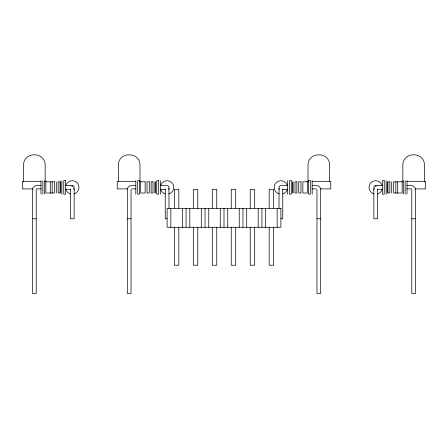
<?xml version="1.0" encoding="UTF-8"?>
<svg xmlns="http://www.w3.org/2000/svg" width="448" height="448" viewBox="0 0 448 448"><rect width="100%" height="100%" fill="white"/><g stroke="black" fill="none" stroke-linecap="round" stroke-linejoin="round"><path stroke-width="0.67" d="M279.031 189.532L279.154 188.586M282.766 189.773L283.259 189.28L287.543 189.28M373.862 189.532L373.985 188.586M377.597 189.773L378.09 189.28L382.374 189.28M32.598 188.586C33.566 184.906 38.086 185.354 40.986 185.545M127.428 188.586C128.397 184.906 132.916 185.354 135.817 185.545M375.054 186.738L375.906 186.082M282.072 185.668L287.543 185.545M376.902 185.668L382.374 185.545M40.93 181.44L22.4 181.44L22.4 188.905L32.71 188.905M44.901 181.44L46.278 181.44M135.761 181.44L117.23 181.44L117.23 188.905L127.54 188.905M139.731 181.44L141.109 181.44M306.891 181.44L308.269 181.44M311.92 181.44L330.77 181.44L330.77 188.905L320.46 188.905M401.722 181.44L403.099 181.44M406.75 181.44L425.6 181.44L425.6 188.905L415.29 188.905M65.626 185.545L71.098 185.668M160.457 185.545L165.928 185.668M312.183 185.545C315.084 185.354 319.603 184.906 320.572 188.586M407.014 185.545C409.914 185.354 414.434 184.906 415.402 188.586M36.344 188.905L41.25 188.905M131.678 188.905L136.08 188.905M311.92 188.905L316.322 188.905M406.75 188.905L411.656 188.905M65.626 189.28L69.91 189.28L70.403 189.773M160.457 189.28L164.741 189.28L165.234 189.773M32.474 218.775L36.204 218.775M127.305 218.775L131.034 218.775M167.104 218.775L165.234 218.775L165.234 189.073M280.896 218.775L282.766 218.775L282.766 189.073M316.966 218.775L320.695 218.775M411.796 218.775L415.526 218.775M72.094 186.082L72.946 186.738M168.846 188.586L168.969 189.532M74.015 188.586L74.138 189.532M424.486 181.44L424.486 165.385C424.749 151.284 402.573 151.284 402.836 165.385L402.836 181.44M415.526 188.905L415.526 293.446L411.796 293.446L411.796 189.599M407.014 180.69L407.014 194.13M405.149 180.69L405.149 194.13M403.284 180.69L403.284 194.13M397.684 181.81L397.684 193.01M395.814 181.81L395.814 193.01M391.709 181.81L391.709 193.01M387.229 181.81L387.229 193.01M386.109 180.69L386.109 194.13M377.597 189.073L377.597 218.775L373.862 218.775L373.862 189.073M329.655 181.44L329.655 165.385C329.918 151.284 307.742 151.284 308.006 165.385L308.006 181.44M320.695 188.905L320.695 293.446L316.966 293.446L316.966 189.599M312.183 180.69L312.183 194.13M293.143 181.81L293.143 193.01M292.398 181.81L292.398 193.01M287.543 180.69L287.543 194.13M279.031 188.53L279.031 208.37M277.166 208.32L277.166 227.287M273.655 208.32L273.655 189.353L269.175 189.353L269.175 208.32M273.655 227.287L273.655 265.216L269.175 265.216L269.175 227.287M265.664 208.32L265.664 227.287M261.934 208.32L261.934 227.287M258.199 208.32L258.199 227.287M254.688 208.32L254.688 189.353L250.208 189.353L250.208 208.32M254.688 227.287L254.688 265.216L250.208 265.216L250.208 227.287M246.702 208.32L246.702 227.287M242.967 208.32L242.967 227.287M239.232 208.32L239.232 227.287M235.721 208.32L235.721 189.353L231.241 189.353L231.241 208.32M235.721 227.287L235.721 265.216L231.241 265.216L231.241 227.287M227.735 208.32L227.735 227.287M224 208.32L224 227.287M220.265 208.32L220.265 227.287M216.759 208.32L216.759 189.353L212.279 189.353L212.279 208.32M216.759 227.287L216.759 265.216L212.279 265.216L212.279 227.287M208.768 208.32L208.768 227.287M205.033 208.32L205.033 227.287M201.298 208.32L201.298 227.287M197.792 208.32L197.792 189.353L193.312 189.353L193.312 208.32M197.792 227.287L197.792 265.216L193.312 265.216L193.312 227.287M189.801 208.32L189.801 227.287M186.066 208.32L186.066 227.287M182.336 208.32L182.336 227.287M178.825 208.32L178.825 189.353L174.345 189.353L174.345 208.32M178.825 227.287L178.825 265.216L174.345 265.216L174.345 227.287M170.834 208.32L170.834 227.287M168.969 188.53L168.969 208.37M160.457 180.69L160.457 194.13M155.602 181.81L155.602 193.01M154.857 181.81L154.857 193.01M139.994 181.44L139.994 165.385C140.258 151.284 118.082 151.284 118.345 165.385L118.345 181.44M135.817 180.69L135.817 194.13M131.034 189.599L131.034 293.446L127.305 293.446L127.305 188.905M74.138 189.073L74.138 218.775L70.403 218.775L70.403 189.073M61.891 180.69L61.891 194.13M60.771 181.81L60.771 193.01M56.291 181.81L56.291 193.01M52.186 181.81L52.186 193.01M50.316 181.81L50.316 193.01M45.164 181.44L45.164 165.385C45.427 151.284 23.251 151.284 23.514 165.385L23.514 181.44M44.716 180.69L44.716 194.13M42.851 180.69L42.851 194.13M40.986 180.69L40.986 194.13M36.204 189.599L36.204 293.446L32.474 293.446L32.474 188.905M382.222 189.151A6.72 6.72 0 0 1 377.468 193.906M373.99 193.906A6.72 6.72 0 0 1 370.978 182.661A6.72 6.72 0 0 1 382.222 185.674M374.41 188.731A1.865 1.865 0 0 1 374.41 186.094A1.865 1.865 0 0 1 377.048 186.094M65.778 185.674A6.72 6.72 0 0 1 77.022 182.661A6.72 6.72 0 0 1 74.01 193.906M70.532 193.906A6.72 6.72 0 0 1 65.778 189.151M70.952 186.094A1.865 1.865 0 0 1 73.59 186.094A1.865 1.865 0 0 1 73.59 188.731M160.608 185.674A6.72 6.72 0 0 1 171.853 182.661A6.72 6.72 0 0 1 168.84 193.906M165.362 193.906A6.72 6.72 0 0 1 160.608 189.151M166.617 185.606A1.865 1.865 0 0 1 168.717 188.345M287.392 189.151A6.72 6.72 0 0 1 282.638 193.906M279.16 193.906A6.72 6.72 0 0 1 276.147 182.661A6.72 6.72 0 0 1 287.392 185.674M279.283 188.345A1.865 1.865 0 0 1 281.383 185.606M65.626 180.69L63.756 180.69L63.756 194.13L65.626 194.13L65.626 180.69M139.546 180.69L137.682 180.69L137.682 194.13L139.546 194.13L139.546 180.69M158.592 180.69L156.722 180.69L156.722 194.13L158.592 194.13L158.592 180.69M291.278 180.69L289.408 180.69L289.408 194.13L291.278 194.13L291.278 180.69M310.318 180.69L308.454 180.69L308.454 194.13L310.318 194.13L310.318 180.69M384.244 180.69L382.374 180.69L382.374 194.13L384.244 194.13L384.244 180.69M54.426 181.81L45.836 181.81L45.836 193.01L54.426 193.01L54.426 181.81M60.026 181.81L58.156 181.81L58.156 193.01L60.026 193.01L60.026 181.81M145.146 181.81L140.666 181.81L140.666 193.01L145.146 193.01L145.146 181.81M149.257 181.81L147.017 181.81L147.017 193.01L149.257 193.01L149.257 181.81M152.986 181.81L151.122 181.81L151.122 193.01L152.986 193.01L152.986 181.81M296.878 181.81L295.014 181.81L295.014 193.01L296.878 193.01L296.878 181.81M300.983 181.81L298.743 181.81L298.743 193.01L300.983 193.01L300.983 181.81M307.334 181.81L302.854 181.81L302.854 193.01L307.334 193.01L307.334 181.81M389.844 181.81L387.974 181.81L387.974 193.01L389.844 193.01L389.844 181.81M402.164 181.81L393.574 181.81L393.574 193.01L402.164 193.01L402.164 181.81M280.896 208.32L167.104 208.32L167.104 227.287L280.896 227.287L280.896 208.32"/></g></svg>
